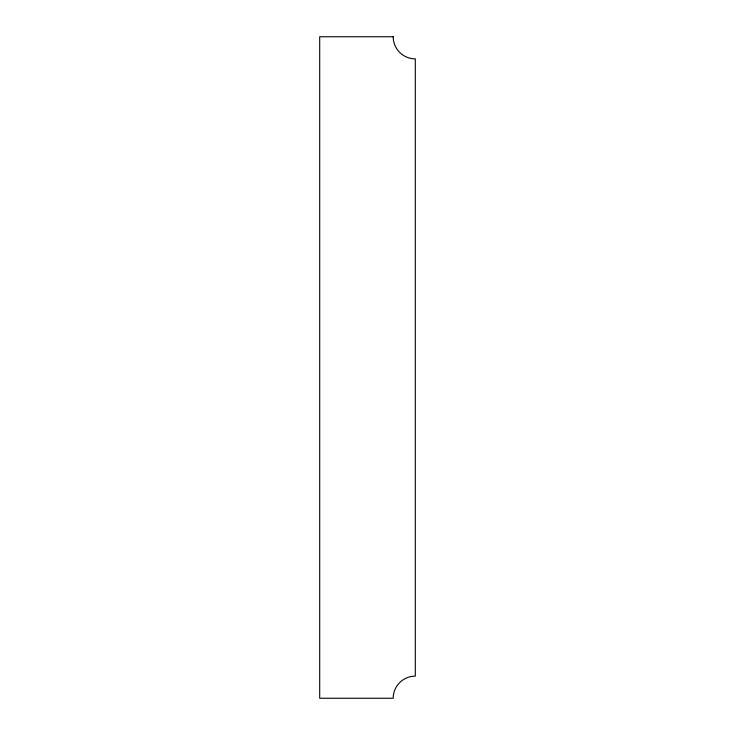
<?xml version="1.0" encoding="UTF-8"?>
<svg xmlns="http://www.w3.org/2000/svg" width="735" height="735" viewBox="0 0 735 735"><rect width="100%" height="100%" fill="white"/><g stroke="black" fill="none" stroke-linecap="round" stroke-linejoin="round"><path stroke-width="1.1" d="M393.188 36.75L319.697 36.75L319.697 698.25L393.188 698.25A22.114 22.114 0 0 1 415.303 676.136L415.303 58.864A22.114 22.114 0 0 1 393.188 36.75"/></g></svg>
